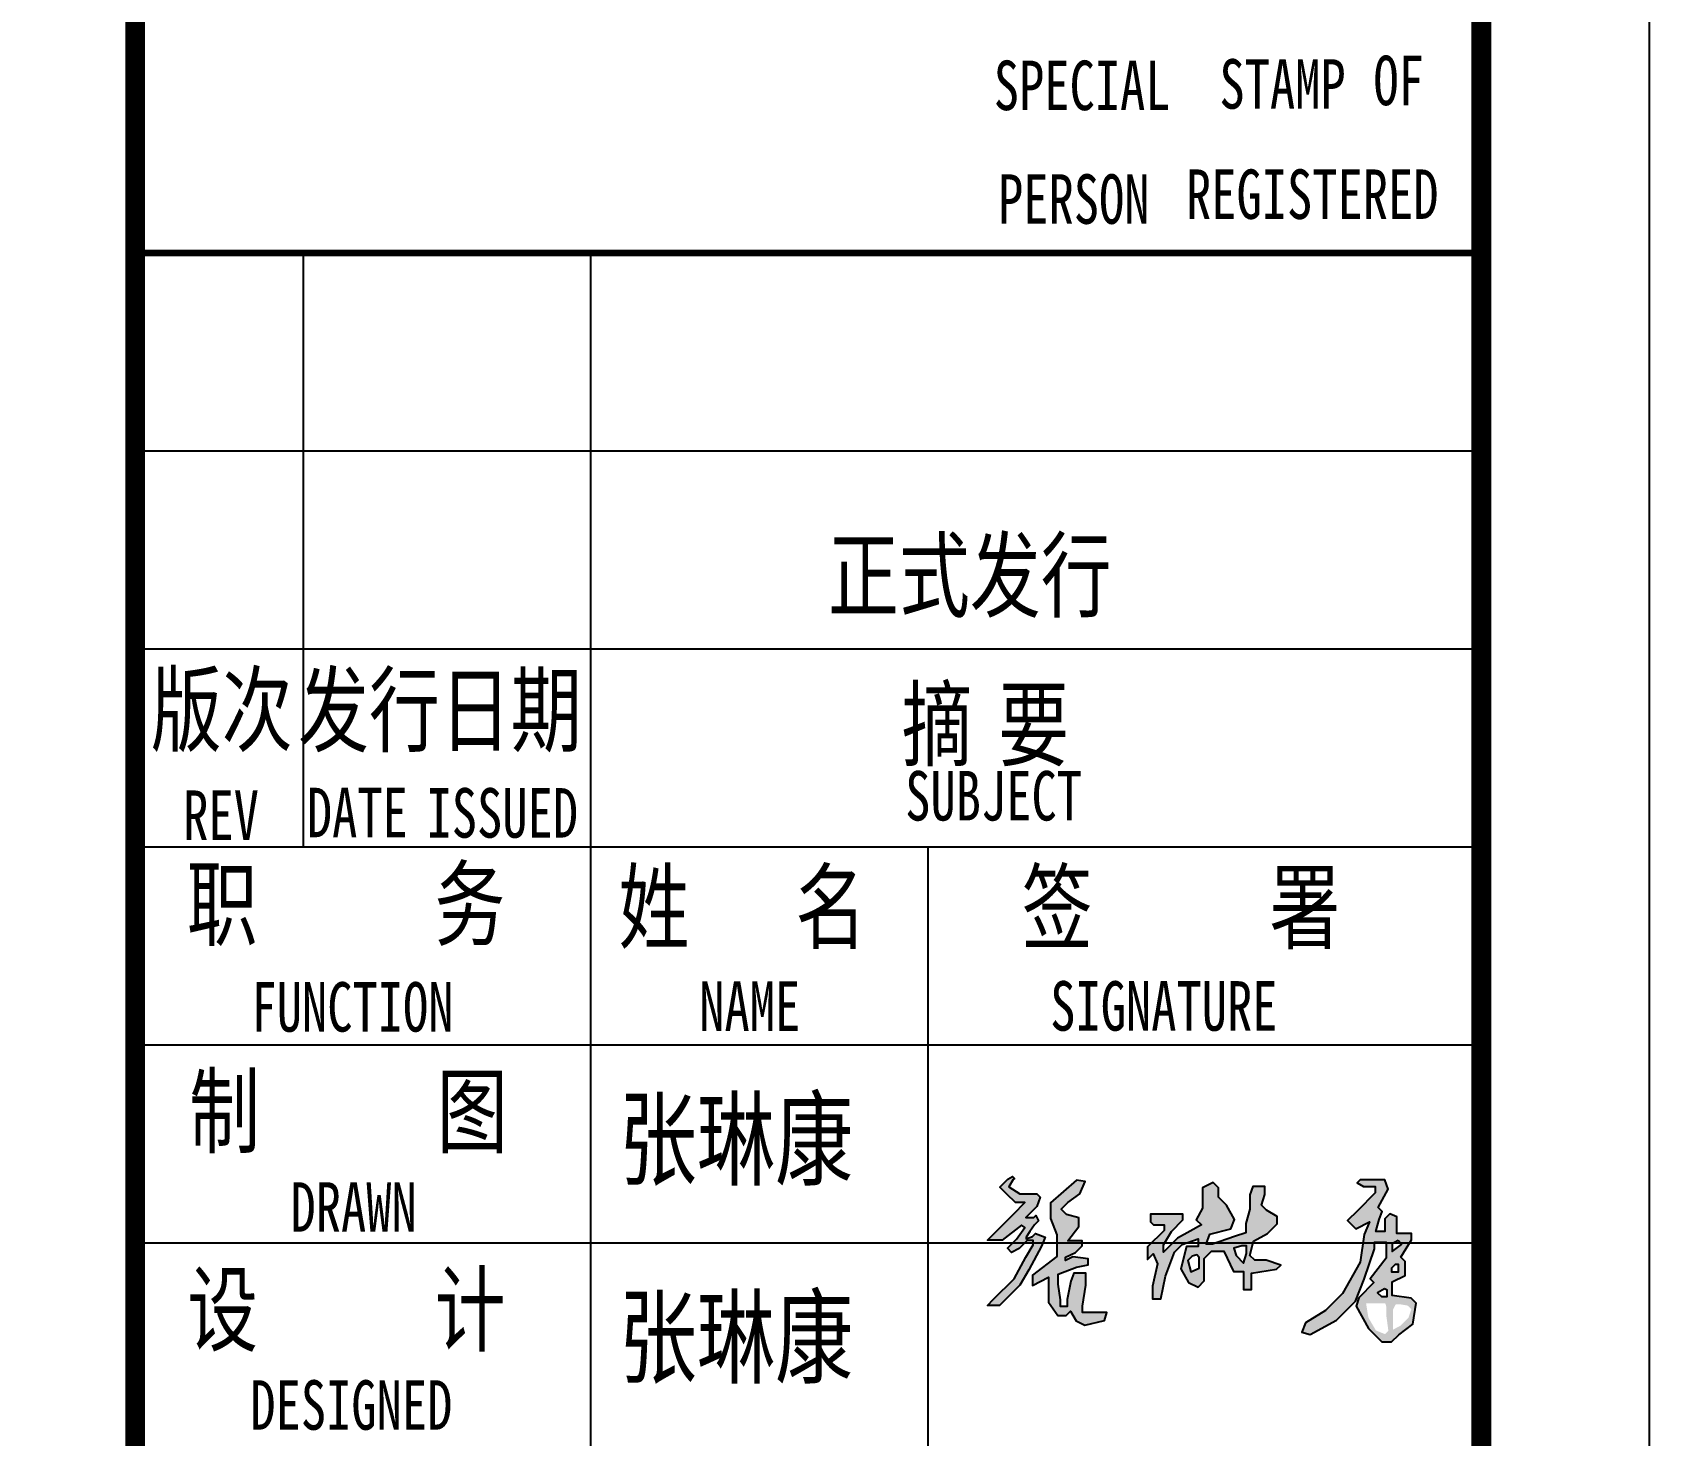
# Model space of a CAD drawing. Extents: x 39238 to 748440, y -374049 to 522939.
# Drawn here: x 638328 to 647938, y 215587 to 223926 of the extents above; entities that cross this region are included whole.
import ezdxf

# ---------------------------------------------------------------- set-up
doc = ezdxf.new("R2010")
doc.units = 0
doc.header["$LTSCALE"] = 1000
doc.header["$MEASUREMENT"] = 0
doc.layers.add('TK', color=126, linetype='Continuous')
doc.layers.add('TWT_TITLE', color=7, linetype='Continuous')
doc.styles.add('-宋体', font='', dxfattribs={"width": 0.8})
doc.styles.get('-宋体').set_extended_font_data('SimSun')

# ---------------------------------------------------------------- blocks, each defined once
blk = doc.blocks.new('jztq')
for points in [[(261460.3, 262310.6), (261470.7, 262321.1), (261525.8, 262376.2), (261546.1, 262432.3), (261526.6, 262451.9), (261425.8, 262451.9), (261360.3, 262493.3), (261385.2, 262536.3), (261392.3, 262543.6), (261381, 262554.9), (261354.2, 262539.2), (261306.5, 262491.5), (261348.3, 262449.7), (261398.6, 262399.4), (261455.6, 262399.4), (261388.8, 262332.6), (261288.1, 262231.9), (261232.7, 262176.5), (261268.7, 262176.5), (261320, 262176.5), (261435.3, 262264.7), (261453.8, 262251.3), (261404.3, 262183.3), (261350.7, 262129.6), (261376.4, 262103.9), (261421.2, 262126.4), (261468.7, 262173.9), (261503.6, 262173.9), (261503.6, 262149), (261459.9, 262076.4), (261391.5, 261947.5), (261269.1, 261825.1), (261232.7, 261788.6), (261304.4, 261788.6), (261425, 261909.2), (261477.5, 262000.4), (261553, 262140.1), (261574.9, 262193.6), (261518.8, 262216.1), (261500.9, 262198.2), (261463.3, 262184.1), (261463.3, 262193.6), (261485.2, 262227.1), (261512.3, 262268.5), (261535.8, 262291.9), (261520, 262322.8), (261507.8, 262310.6)], [(261776, 262258.1), (261776, 262308.6), (261703.2, 262328.3), (261670.6, 262360.9), (261710.6, 262401), (261782.2, 262452.6), (261812.4, 262524.1), (261762.6, 262532.8), (261606.3, 262398.6), (261606.3, 262305.1), (261645.7, 262207.8), (261645.7, 262078.7), (261500.5, 261967.9), (261500.5, 261907.6), (261595.2, 261956.7), (261595.2, 261807.3), (261651.5, 261728.7), (261699.8, 261728.7), (261725.6, 261754.5), (261759.9, 261696.6), (261810.5, 261672.1), (261927.4, 261699.2), (261942.3, 261747), (261855, 261747), (261798.3, 261747), (261798.3, 261784), (261816.6, 261909.6), (261816.6, 261979.8), (261745.4, 261979.8), (261728.1, 261933), (261707.1, 261823.5), (261707.1, 261782.9), (261666.4, 261782.9), (261666.4, 261822.2), (261653, 261915.7), (261653, 261974.9), (261761.1, 262015.4), (261831.6, 262030.2), (261831.6, 262064.8), (261739.2, 262078.3), (261695.9, 262054.9), (261695.9, 262074.6), (261755, 262102.8), (261795.1, 262142.9), (261795.1, 262171.8), (261741.5, 262171.8), (261709.4, 262171.8)], [(261795.1, 262142.9), (261795.1, 262171.8), (261741.5, 262171.8), (261709.4, 262171.8), (261776, 262258.1), (261776, 262308.6), (261703.2, 262328.3), (261670.6, 262360.9), (261710.6, 262401), (261782.2, 262452.6), (261812.4, 262524.1), (261762.6, 262532.8), (261606.3, 262398.6), (261606.3, 262305.1), (261645.7, 262207.8), (261645.7, 262078.7), (261596.3, 262041), (261831.6, 262041), (261831.6, 262064.8), (261739.2, 262078.3), (261695.9, 262054.9), (261695.9, 262074.6), (261755, 262102.8)], [(261816.6, 261909.6), (261816.6, 261979.8), (261745.4, 261979.8), (261728.1, 261933), (261707.1, 261823.5), (261707.1, 261782.9), (261666.4, 261782.9), (261666.4, 261822.2), (261653, 261915.7), (261653, 261974.9), (261761.1, 262015.4), (261831.6, 262030.2), (261831.6, 262041), (261596.3, 262041), (261500.5, 261967.9), (261500.5, 261907.6), (261595.2, 261956.7), (261595.2, 261807.3), (261651.5, 261728.7), (261699.8, 261728.7), (261725.6, 261754.5), (261759.9, 261696.6), (261810.5, 261672.1), (261927.4, 261699.2), (261942.3, 261747), (261855, 261747), (261798.3, 261747), (261798.3, 261784)]]:
    blk.add_hatch(color=1).paths.add_polyline_path(points)
h = blk.add_hatch(color=1)
h.paths.add_polyline_path([(262510.8, 262367.2), (262472.5, 262298), (262503.7, 262266.7), (262436.4, 262230.4), (262361.7, 262188.9), (262278.6, 262105.7), (262278.6, 262149), (262325.3, 262228.8), (262392.8, 262296.3), (262392.8, 262330.8), (262315, 262330.8), (262200.8, 262330.8), (262200.8, 262285.9), (262219.6, 262266.8), (262282, 262266.8), (262282, 262234), (262184.1, 262136), (262184.1, 262081.6), (262184.1, 262060.8), (262218.2, 262095), (262242.2, 262036.5), (262212.7, 261903.3), (262212.7, 261827), (262262.9, 261827), (262290.8, 261962.1), (262344.5, 262105.7), (262389.4, 262150.6), (262484.7, 262185.3), (262484.7, 262138.8), (262415.4, 262138.8), (262382.4, 262005.3), (262427.6, 261924), (262484.7, 261898.1), (262521.1, 261934.5), (262521.1, 262067.7), (262564.4, 262111), (262637.2, 262111), (262694.3, 261989.7), (262753.3, 261989.7), (262753.3, 261884.1), (262802, 261884.1), (262802, 261981.2), (262950.7, 262003.7), (262975.8, 262028.8), (262888.6, 262057.3), (262820.8, 262057.3), (262792.2, 262085.9), (262813.9, 262169.8), (262897, 262216.5), (262954.2, 262273.7), (262954.2, 262316.9), (262890.1, 262355.2), (262861.7, 262383.6), (262881.7, 262446.8), (262881.7, 262495.3), (262810.4, 262495.3), (262791.3, 262445.2), (262791.3, 262360.4), (262767.1, 262275.5), (262767.1, 262220.1), (262701.2, 262197.6), (262569.8, 262152.5), (262531.5, 262152.5), (262554.1, 262211.3), (262679, 262244.4), (262701.2, 262299.7), (262652.9, 262384.5), (262606.2, 262431.2), (262606.2, 262486.7), (262573.3, 262519.7), (262510.8, 262486.7)])
h.paths.add_polyline_path([(262475.8, 262089.2), (262490.9, 262074.2), (262490.9, 262010.2), (262441.4, 261988.8), (262422.8, 262055.4), (262449.1, 262081.6)], flags=16)
h.paths.add_polyline_path([(262695.9, 262129.5), (262744.5, 262142.8), (262771, 262142.8), (262771, 262097.9), (262754.7, 262040.5), (262710.4, 262084.8)], flags=16)
h = blk.add_hatch(color=1)
h.paths.add_polyline_path([(263553.4, 262371.5), (263613.2, 262479.6), (263594.4, 262534.5), (263543.4, 262534.5), (263448, 262534.5), (263430, 262516.5), (263467.9, 262495.9), (263536.9, 262495.9), (263536.9, 262457.7), (263430.7, 262351.5), (263372.5, 262293.2), (263421.1, 262244.6), (263502.4, 262285.6), (263471.8, 262211), (263446.8, 262046.6), (263341.9, 261859.1), (263240.4, 261757.7), (263123.4, 261685.1), (263099.7, 261629.6), (263150.6, 261614.9), (263306.2, 261700.7), (263418.7, 261813.2), (263471, 261944.5), (263531.5, 262125.3), (263531.5, 262165.5), (263602.4, 262165.5), (263602.4, 262070.3), (263507.4, 261945.8), (263528.8, 261924.4), (263439, 261834.5), (263422.7, 261784.9), (263496.7, 261650.9), (263575.7, 261571.9), (263609.3, 261571.9), (263633.5, 261571.9), (263676.4, 261614.8), (263759.5, 261676.5), (263781, 261801.1), (263749.4, 261832.6), (263637.3, 261846.7), (263637.3, 261929.7), (263715.1, 261965.9), (263715.1, 262049), (263689, 262075), (263752.6, 262177.8), (263752.6, 262216.6), (263697.5, 262216.6), (263665.3, 262216.6), (263665.3, 262315.9), (263623.9, 262333.3), (263593.6, 262303.1), (263593.6, 262228.6), (263540.7, 262228.6), (263560.7, 262298.4), (263578.3, 262346.7), (263566.2, 262358.8)])
h.paths.add_polyline_path([(263636.9, 262154.8), (263672.5, 262174.6), (263693.2, 262150.1), (263636.9, 262109.9)], flags=16)
h.paths.add_polyline_path([(263654.5, 262031), (263675.2, 262031), (263675.2, 261987.8), (263633.5, 261987.8), (263633.5, 262010)], flags=16)
h.paths.add_polyline_path([(263591.7, 261887.5), (263608.2, 261880.3), (263608.2, 261840.8), (263573.1, 261840.8), (263550.7, 261863.2)], flags=16)
h.paths.add_polyline_path([(263596.7, 261801.2), (263603.6, 261776.9), (263603.6, 261721.8), (263614.9, 261638), (263594.8, 261617.9), (263540.7, 261640), (263495.9, 261716.6), (263482.5, 261801.2)], flags=16)
h.paths.add_polyline_path([(263657.2, 261794), (263685.2, 261795.5), (263729.3, 261787.7), (263751.1, 261766), (263735.1, 261717.2), (263685.2, 261667.2), (263641.9, 261644.4), (263641.9, 261707.7), (263641.9, 261761.5)], flags=16)
for points in [[(261385.2, 262536.3), (261360.3, 262493.3), (261425.8, 262451.9), (261526.6, 262451.9), (261546.1, 262432.3), (261525.8, 262376.2), (261470.7, 262321.1), (261460.3, 262310.6), (261507.8, 262310.6), (261520, 262322.8), (261535.8, 262291.9), (261512.3, 262268.5), (261485.2, 262227.1), (261463.3, 262193.6), (261463.3, 262184.1), (261500.9, 262198.2), (261518.8, 262216.1), (261574.9, 262193.6), (261553, 262140.1), (261477.5, 262000.4), (261425, 261909.2), (261304.4, 261788.6), (261232.7, 261788.6), (261269.1, 261825.1), (261391.5, 261947.5), (261459.9, 262076.4), (261503.6, 262149), (261503.6, 262173.9), (261468.7, 262173.9), (261421.2, 262126.4), (261376.4, 262103.9), (261350.7, 262129.6), (261404.3, 262183.3), (261453.8, 262251.3), (261435.3, 262264.7), (261320, 262176.5), (261268.7, 262176.5), (261232.7, 262176.5), (261288.1, 262231.9), (261388.8, 262332.6), (261455.6, 262399.4), (261398.6, 262399.4), (261348.3, 262449.7), (261306.5, 262491.5), (261354.2, 262539.2), (261381, 262554.9), (261392.3, 262543.6), (261385.2, 262536.3)], [(261762.6, 262532.8), (261606.3, 262398.6), (261606.3, 262305.1), (261645.7, 262207.8), (261645.7, 262078.7), (261500.5, 261967.9), (261500.5, 261907.6), (261595.2, 261956.7), (261595.2, 261807.3), (261651.5, 261728.7), (261699.8, 261728.7), (261725.6, 261754.5), (261759.9, 261696.6), (261810.5, 261672.1), (261927.4, 261699.2), (261942.3, 261747), (261855, 261747), (261798.3, 261747), (261798.3, 261784), (261816.6, 261909.6), (261816.6, 261979.8), (261745.4, 261979.8), (261728.1, 261933), (261707.1, 261823.5), (261707.1, 261782.9), (261666.4, 261782.9), (261666.4, 261822.2), (261653, 261915.7), (261653, 261974.9), (261761.1, 262015.4), (261831.6, 262030.2), (261831.6, 262064.8), (261739.2, 262078.3), (261695.9, 262054.9), (261695.9, 262074.6), (261755, 262102.8), (261795.1, 262142.9), (261795.1, 262171.8), (261741.5, 262171.8), (261709.4, 262171.8), (261776, 262258.1), (261776, 262308.6), (261703.2, 262328.3), (261670.6, 262360.9), (261710.6, 262401), (261782.2, 262452.6), (261812.4, 262524.1), (261762.6, 262532.8)], [(262219.6, 262266.8), (262282, 262266.8), (262282, 262266.8), (262282, 262234), (262184.1, 262136), (262184.1, 262081.6), (262184.1, 262060.8), (262218.2, 262095), (262242.2, 262036.5), (262212.7, 261903.3), (262212.7, 261827), (262262.9, 261827), (262290.8, 261962.1), (262344.5, 262105.7), (262389.4, 262150.6), (262484.7, 262185.3), (262484.7, 262138.8), (262415.4, 262138.8), (262382.4, 262005.3), (262427.6, 261924), (262484.7, 261898.1), (262521.1, 261934.5), (262521.1, 262067.7), (262564.4, 262111), (262637.2, 262111), (262637.2, 262111), (262694.3, 261989.7), (262753.3, 261989.7), (262753.3, 261884.1), (262802, 261884.1), (262802, 261981.2), (262950.7, 262003.7), (262975.8, 262028.8), (262888.6, 262057.3), (262820.8, 262057.3), (262792.2, 262085.9), (262813.9, 262169.8), (262897, 262216.5), (262954.2, 262273.7), (262954.2, 262316.9), (262890.1, 262355.2), (262861.7, 262383.6), (262881.7, 262446.8), (262881.7, 262495.3), (262810.4, 262495.3), (262791.3, 262445.2), (262791.3, 262360.4), (262767.1, 262275.5), (262767.1, 262220.1), (262701.2, 262197.6), (262569.8, 262152.5), (262531.5, 262152.5), (262554.1, 262211.3), (262679, 262244.4), (262701.2, 262299.7), (262652.9, 262384.5), (262606.2, 262431.2), (262606.2, 262486.7), (262573.3, 262519.7), (262510.8, 262486.7), (262510.8, 262367.2), (262472.5, 262298), (262503.7, 262266.7), (262436.4, 262230.4), (262361.7, 262188.9), (262278.6, 262105.7), (262278.6, 262149), (262325.3, 262228.8), (262392.8, 262296.3), (262392.8, 262330.8), (262315, 262330.8), (262200.8, 262330.8), (262200.8, 262285.9), (262219.6, 262266.8)], [(263467.9, 262495.9), (263536.9, 262495.9), (263536.9, 262457.7), (263430.7, 262351.5), (263372.5, 262293.2), (263421.1, 262244.6), (263502.4, 262285.6), (263471.8, 262211), (263446.8, 262046.6), (263341.9, 261859.1), (263240.4, 261757.7), (263123.4, 261685.1), (263099.7, 261629.6), (263150.6, 261614.9), (263306.2, 261700.7), (263418.7, 261813.2), (263471, 261944.5), (263531.5, 262125.3), (263531.5, 262165.5), (263602.4, 262165.5), (263602.4, 262070.3), (263507.4, 261945.8), (263528.8, 261924.4), (263439, 261834.5), (263422.7, 261784.9), (263496.7, 261650.9), (263575.7, 261571.9), (263609.3, 261571.9), (263633.5, 261571.9), (263676.4, 261614.8), (263759.5, 261676.5), (263781, 261801.1), (263749.4, 261832.6), (263637.3, 261846.7), (263637.3, 261929.7), (263715.1, 261965.9), (263715.1, 262049), (263689, 262075), (263752.6, 262177.8), (263752.6, 262216.6), (263697.5, 262216.6), (263665.3, 262216.6), (263665.3, 262315.9), (263623.9, 262333.3), (263593.6, 262303.1), (263593.6, 262228.6), (263540.7, 262228.6), (263560.7, 262298.4), (263578.3, 262346.7), (263566.2, 262358.8), (263553.4, 262371.5), (263613.2, 262479.6), (263594.4, 262534.5), (263543.4, 262534.5), (263448, 262534.5), (263430, 262516.5), (263467.9, 262495.9)], [(263672.5, 262174.6), (263636.9, 262154.8), (263636.9, 262109.9), (263693.2, 262150.1), (263672.5, 262174.6)], [(262449.1, 262081.6), (262422.8, 262055.4), (262441.4, 261988.8), (262490.9, 262010.2), (262490.9, 262074.2), (262475.8, 262089.2), (262449.1, 262081.6)], [(262744.5, 262142.8), (262695.9, 262129.5), (262710.4, 262084.8), (262754.7, 262040.5), (262771, 262097.9), (262771, 262142.8), (262744.5, 262142.8)], [(263654.5, 262031), (263633.5, 262010), (263633.5, 261987.8), (263675.2, 261987.8), (263675.2, 262031), (263654.5, 262031)], [(263591.7, 261887.5), (263550.7, 261863.2), (263573.1, 261840.8), (263608.2, 261840.8), (263608.2, 261880.3), (263591.7, 261887.5)]]:
    blk.add_lwpolyline(points)
at = {"layer": 'TK'}
for p, q in [((256167.5, 240983.8), (256167.5, 288042.7)), ((256167.5, 268043.1), (264167.5, 268043.1)), ((257168, 264513.7), (257168, 268043.1)), ((258873.4, 268043.1), (258873.4, 253925.5)), ((256167.5, 266866.7), (264167.5, 266866.7)), ((256167.5, 265690.2), (264167.5, 265690.2)), ((256167.5, 264513.7), (264167.5, 264513.7)), ((260878.6, 264513.7), (260878.6, 253890.9)), ((256167.5, 263337.2), (264167.5, 263337.2)), ((256167.5, 262160.8), (264167.5, 262160.8))]:
    blk.add_line(p, q, dxfattribs=at)
at = {"layer": 'TK', "const_width": 117.6}
blk.add_lwpolyline([(256167.5, 298383.8), (264167.5, 298383.8), (264167.5, 240984.3), (256167.5, 240984.3)], close=True, dxfattribs=at)
at = {"layer": 'TK', "const_width": 40}
blk.add_lwpolyline([(256167.5, 268043.1), (264167.5, 268043.1)], dxfattribs=at)
at = {"layer": 'TK', "style": '-宋体', "width": 0.75}
for s, height, p in [('SPECIAL', 294.12, (261270.1, 268891.5)), ('STAMP', 294.12, (262611, 268900)), ('OF', 294.12, (263526.2, 268920.6)), ('REGISTERED', 294.12, (262412.3, 268244.9)), ('PERSON', 294.12, (261295.4, 268216)), ('正式发行', 411.76, (260285.5, 265921.1)), ('版次', 411.76, (256261.3, 265124.1)), ('发行日期', 411.76, (257136.4, 265121.2)), ('摘', 411.8, (260722.6, 265036.4)), ('要', 411.8, (261296.9, 265036.4)), ('SUBJECT', 294.12, (260743.7, 264670.3)), ('DATE', 294.12, (257188.1, 264570.6)), ('ISSUED', 294.12, (257899.3, 264568.5)), ('REV', 294.12, (256453.4, 264554.7)), ('职     务', 411.76, (256474.5, 263968.6)), ('姓   名', 411.76, (259040, 263950.6)), ('签     署', 411.76, (261435.7, 263949.5)), ('FUNCTION', 294.12, (256859.3, 263415.7)), ('NAME', 294.12, (259519.8, 263420.2)), ('SIGNATURE', 294.12, (261605.5, 263421.4)), ('制     图', 411.76, (256489, 262737)), ('张琳康', 453.8, (259042, 262550.5)), ('DRAWN', 294.12, (257091, 262226.4)), ('设     计', 411.76, (256476.9, 261559.5)), ('张琳康', 453.8, (259042, 261374)), ('DESIGNED', 294.12, (256852.3, 261050.1))]:
    blk.add_text(s, height=height, dxfattribs=at).set_placement(p)

msp = doc.modelspace()

# ---------------------------------------------------------------- linework, layer by layer
at = {"layer": 'TWT_TITLE'}
msp.add_lwpolyline([(563838, 194555.8), (647938, 194555.8), (647938, 253955.8), (563838, 253955.8)], close=True, dxfattribs=at)
at = {"layer": 'TWT_TITLE', "const_width": 100}
msp.add_lwpolyline([(566338, 195555.8), (646938, 195555.8), (646938, 252955.8), (566338, 252955.8)], close=True, dxfattribs=at)

# ---------------------------------------------------------------- block references
msp.add_blockref('jztq', (382770.5, -45428))

doc.saveas('drawing.dxf')
